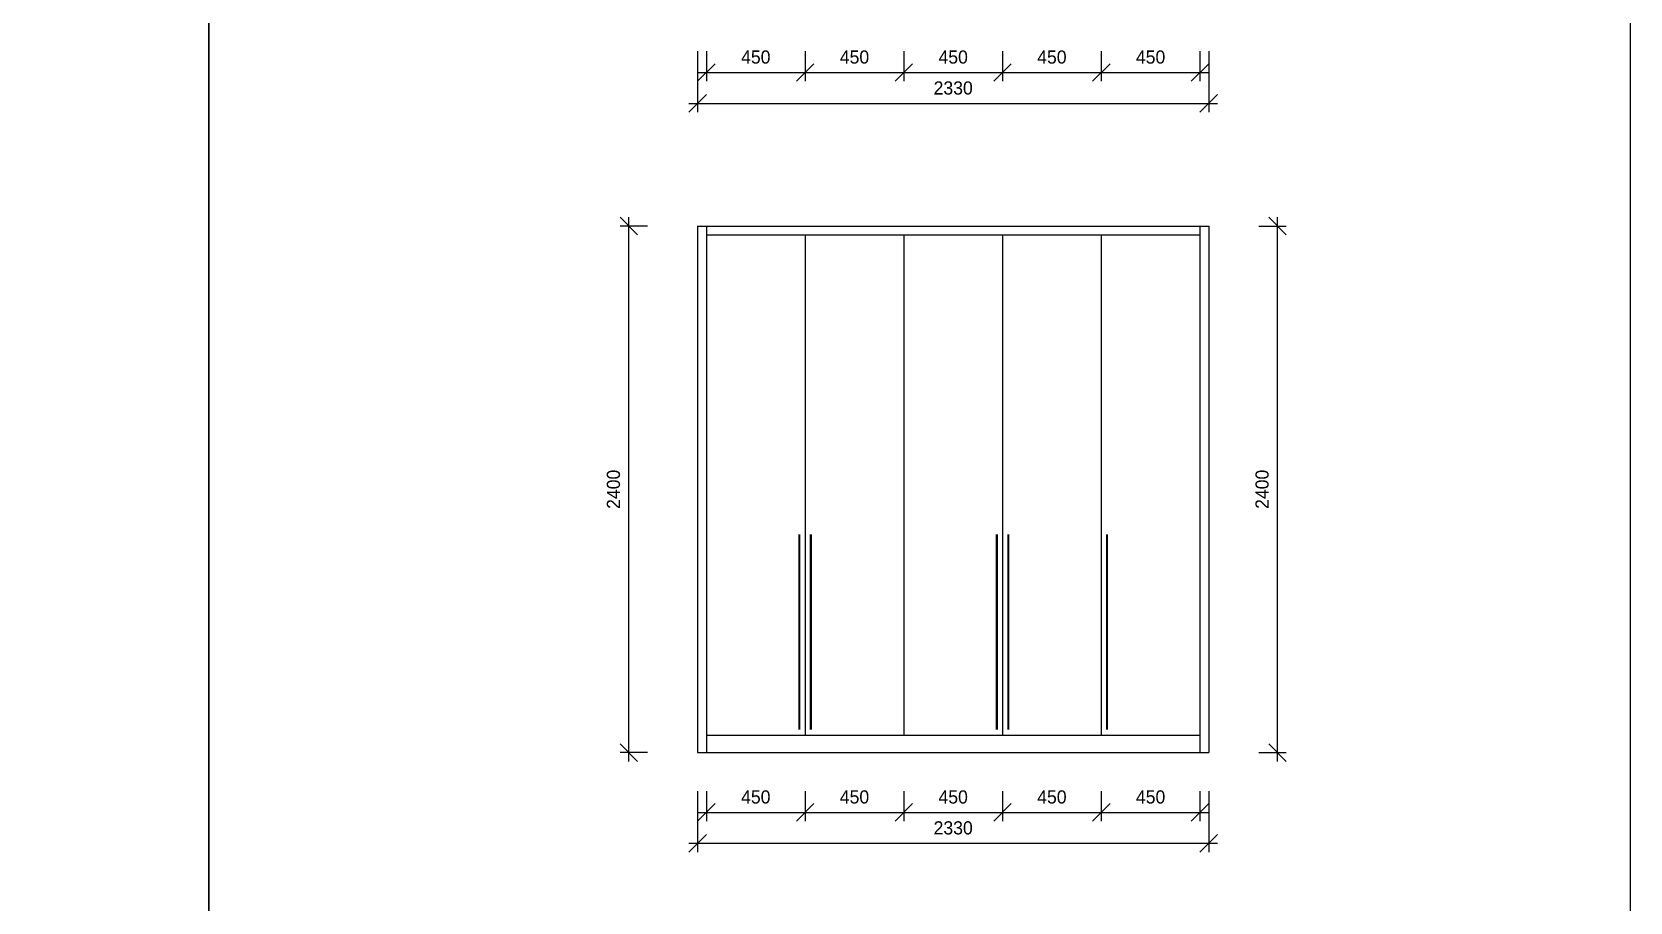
# Model space of a CAD drawing. Header units: millimetres. Extents: x 24776 to 57176, y -19492 to 15017.
# Drawn here: x 49891 to 57176, y -11079 to -7113 of the extents above; entities that cross this region are included whole.
import ezdxf

# ---------------------------------------------------------------- set-up
doc = ezdxf.new("R2010")
doc.units = ezdxf.units.MM
doc.header["$PDMODE"] = 3
doc.styles.add('RomanS', font='')
doc.styles.get('RomanS').set_extended_font_data('YouYuan')
doc.dimstyles.new('SC40', dxfattribs={"dimtxt": 60, "dimasz": 80, "dimexe": 40, "dimexo": 40, "dimgap": 40, "dimtad": 1, "dimdec": 0, "dimzin": 0, "dimdsep": 46, "dimtxsty": 'RomanS', "dimblk": 'OBLIQUE', "dimcen": 0, "dimdle": 40, "dimclrd": 9, "dimclre": 9, "dimclrt": 4, "dimadec": 0, "dimazin": 0, "dimtfac": 1, "dimtdec": 0, "dimtix": 1, "dimtmove": 2, "dimatfit": 1, "dimldrblk": 'DOT', "dimfxl": 1, "dimtolj": 1, "dimtzin": 0, "dimlwd": -1, "dimlwe": -1, "dimarcsym": 0})

# ---------------------------------------------------------------- blocks, each defined once
blk = doc.blocks.new('_Oblique')
at = {"color": 0, "linetype": 'ByBlock', "lineweight": -2}
blk.add_line((-0.5, -0.5), (0.5, 0.5), dxfattribs=at)
blk = doc.blocks.new('*D412')
at = {"color": 9, "transparency": 16777216}
for p, q in [((52696.3, -7997.4), (52571.9, -7997.4)), ((52611.9, -10437.4), (52611.9, -7957.4)), ((52696.3, -10397.4), (52571.9, -10397.4))]:
    blk.add_line(p, q, dxfattribs=at)
at = {"layer": 'Defpoints', "color": 0, "transparency": 16777216}
for p in [(52611.9, -7997.4), (52736.3, -7997.4), (52736.3, -10397.4)]:
    blk.add_point(p, dxfattribs=at)
at = {"color": 9, "transparency": 16777216, "xscale": 80, "yscale": 80, "zscale": 80}
for p, rotation in [((52611.9, -7997.4), 90), ((52611.9, -10397.4), 270)]:
    blk.add_blockref('_Oblique', p, dxfattribs=dict(at, rotation=rotation))
at = {"color": 4, "transparency": 16777216, "insert": (52541.9, -9197.4), "char_height": 60, "attachment_point": 5, "rotation": 90, "style": 'RomanS'}
blk.add_mtext('\\A1;2400', dxfattribs=at)
blk = doc.blocks.new('_Dot')
at = {"color": 0, "linetype": 'ByBlock', "lineweight": -2}
blk.add_line((-0.5, 0), (-1, 0), dxfattribs=at)
at = {"color": 0, "linetype": 'ByBlock', "const_width": 0.5}
blk.add_lwpolyline([(-0.25, 0, 1), (0.25, 0, 1)], format="xyb", close=True, dxfattribs=at)
blk = doc.blocks.new('*D413')
at = {"color": 9, "transparency": 16777216}
for p, q in [((55484.7, -7997.4), (55609.1, -7997.4)), ((55569.1, -10437.4), (55569.1, -7957.4)), ((55484.7, -10397.4), (55609.1, -10397.4))]:
    blk.add_line(p, q, dxfattribs=at)
at = {"layer": 'Defpoints', "color": 0, "transparency": 16777216}
for p in [(55444.7, -7997.4), (55569.1, -7997.4), (55444.7, -10397.4)]:
    blk.add_point(p, dxfattribs=at)
at = {"color": 9, "transparency": 16777216, "xscale": 80, "yscale": 80, "zscale": 80}
for p, rotation in [((55569.1, -7997.4), 90), ((55569.1, -10397.4), 270)]:
    blk.add_blockref('_Oblique', p, dxfattribs=dict(at, rotation=rotation))
at = {"color": 4, "transparency": 16777216, "insert": (55499.1, -9197.4), "char_height": 60, "attachment_point": 5, "rotation": 90, "style": 'RomanS'}
blk.add_mtext('\\A1;2400', dxfattribs=at)
blk = doc.blocks.new('*D414')
at = {"color": 9, "transparency": 16777216}
for p, q in [((52925.5, -10573.3), (52925.5, -10851)), ((55255.5, -10573.3), (55255.5, -10851)), ((52885.5, -10811), (55295.5, -10811))]:
    blk.add_line(p, q, dxfattribs=at)
at = {"layer": 'Defpoints', "color": 0, "transparency": 16777216}
for p in [(52925.5, -10533.3), (55255.5, -10533.3), (55255.5, -10811)]:
    blk.add_point(p, dxfattribs=at)
at = {"color": 9, "transparency": 16777216, "xscale": 80, "yscale": 80, "zscale": 80, "rotation": 180}
blk.add_blockref('_Oblique', (52925.5, -10811), dxfattribs=at)
at = {"color": 9, "transparency": 16777216, "xscale": 80, "yscale": 80, "zscale": 80}
blk.add_blockref('_Oblique', (55255.5, -10811), dxfattribs=at)
at = {"color": 4, "transparency": 16777216, "insert": (54090.5, -10741), "char_height": 60, "attachment_point": 5, "style": 'RomanS'}
blk.add_mtext('\\A1;2330', dxfattribs=at)
blk = doc.blocks.new('*D415')
at = {"color": 9, "transparency": 16777216}
for p, q in [((52965.5, -10573.3), (52965.5, -10710)), ((53415.5, -10573.3), (53415.5, -10710)), ((52925.5, -10670), (53455.5, -10670))]:
    blk.add_line(p, q, dxfattribs=at)
at = {"layer": 'Defpoints', "color": 0, "transparency": 16777216}
for p in [(52965.5, -10533.3), (53415.5, -10533.3), (53415.5, -10670)]:
    blk.add_point(p, dxfattribs=at)
at = {"color": 9, "transparency": 16777216, "xscale": 80, "yscale": 80, "zscale": 80, "rotation": 180}
blk.add_blockref('_Oblique', (52965.5, -10670), dxfattribs=at)
at = {"color": 9, "transparency": 16777216, "xscale": 80, "yscale": 80, "zscale": 80}
blk.add_blockref('_Oblique', (53415.5, -10670), dxfattribs=at)
at = {"color": 4, "transparency": 16777216, "insert": (53190.5, -10600), "char_height": 60, "attachment_point": 5, "style": 'RomanS'}
blk.add_mtext('\\A1;450', dxfattribs=at)
blk = doc.blocks.new('*D416')
at = {"color": 9, "transparency": 16777216}
for p, q in [((53415.5, -10573.3), (53415.5, -10710)), ((53865.5, -10573.3), (53865.5, -10710)), ((53375.5, -10670), (53905.5, -10670))]:
    blk.add_line(p, q, dxfattribs=at)
at = {"layer": 'Defpoints', "color": 0, "transparency": 16777216}
for p in [(53415.5, -10533.3), (53865.5, -10533.3), (53865.5, -10670)]:
    blk.add_point(p, dxfattribs=at)
at = {"color": 9, "transparency": 16777216, "xscale": 80, "yscale": 80, "zscale": 80, "rotation": 180}
blk.add_blockref('_Oblique', (53415.5, -10670), dxfattribs=at)
at = {"color": 9, "transparency": 16777216, "xscale": 80, "yscale": 80, "zscale": 80}
blk.add_blockref('_Oblique', (53865.5, -10670), dxfattribs=at)
at = {"color": 4, "transparency": 16777216, "insert": (53640.5, -10600), "char_height": 60, "attachment_point": 5, "style": 'RomanS'}
blk.add_mtext('\\A1;450', dxfattribs=at)
blk = doc.blocks.new('*D417')
at = {"color": 9, "transparency": 16777216}
for p, q in [((53865.5, -10573.3), (53865.5, -10710)), ((54315.5, -10573.3), (54315.5, -10710)), ((53825.5, -10670), (54355.5, -10670))]:
    blk.add_line(p, q, dxfattribs=at)
at = {"layer": 'Defpoints', "color": 0, "transparency": 16777216}
for p in [(53865.5, -10533.3), (54315.5, -10533.3), (54315.5, -10670)]:
    blk.add_point(p, dxfattribs=at)
at = {"color": 9, "transparency": 16777216, "xscale": 80, "yscale": 80, "zscale": 80, "rotation": 180}
blk.add_blockref('_Oblique', (53865.5, -10670), dxfattribs=at)
at = {"color": 9, "transparency": 16777216, "xscale": 80, "yscale": 80, "zscale": 80}
blk.add_blockref('_Oblique', (54315.5, -10670), dxfattribs=at)
at = {"color": 4, "transparency": 16777216, "insert": (54090.5, -10600), "char_height": 60, "attachment_point": 5, "style": 'RomanS'}
blk.add_mtext('\\A1;450', dxfattribs=at)
blk = doc.blocks.new('*D418')
at = {"color": 9, "transparency": 16777216}
for p, q in [((54315.5, -10573.3), (54315.5, -10710)), ((54765.5, -10573.3), (54765.5, -10710)), ((54275.5, -10670), (54805.5, -10670))]:
    blk.add_line(p, q, dxfattribs=at)
at = {"layer": 'Defpoints', "color": 0, "transparency": 16777216}
for p in [(54315.5, -10533.3), (54765.5, -10533.3), (54765.5, -10670)]:
    blk.add_point(p, dxfattribs=at)
at = {"color": 9, "transparency": 16777216, "xscale": 80, "yscale": 80, "zscale": 80, "rotation": 180}
blk.add_blockref('_Oblique', (54315.5, -10670), dxfattribs=at)
at = {"color": 9, "transparency": 16777216, "xscale": 80, "yscale": 80, "zscale": 80}
blk.add_blockref('_Oblique', (54765.5, -10670), dxfattribs=at)
at = {"color": 4, "transparency": 16777216, "insert": (54540.5, -10600), "char_height": 60, "attachment_point": 5, "style": 'RomanS'}
blk.add_mtext('\\A1;450', dxfattribs=at)
blk = doc.blocks.new('*D419')
at = {"color": 9, "transparency": 16777216}
for p, q in [((54765.5, -10573.3), (54765.5, -10710)), ((55215.5, -10573.3), (55215.5, -10710)), ((54725.5, -10670), (55255.5, -10670))]:
    blk.add_line(p, q, dxfattribs=at)
at = {"layer": 'Defpoints', "color": 0, "transparency": 16777216}
for p in [(54765.5, -10533.3), (55215.5, -10533.3), (55215.5, -10670)]:
    blk.add_point(p, dxfattribs=at)
at = {"color": 9, "transparency": 16777216, "xscale": 80, "yscale": 80, "zscale": 80, "rotation": 180}
blk.add_blockref('_Oblique', (54765.5, -10670), dxfattribs=at)
at = {"color": 9, "transparency": 16777216, "xscale": 80, "yscale": 80, "zscale": 80}
blk.add_blockref('_Oblique', (55215.5, -10670), dxfattribs=at)
at = {"color": 4, "transparency": 16777216, "insert": (54990.5, -10600), "char_height": 60, "attachment_point": 5, "style": 'RomanS'}
blk.add_mtext('\\A1;450', dxfattribs=at)
blk = doc.blocks.new('*D422')
at = {"color": 9, "transparency": 16777216}
for p, q in [((52925.5, -7200.7), (52925.5, -7478.4)), ((55255.5, -7200.7), (55255.5, -7478.4)), ((52885.5, -7438.4), (55295.5, -7438.4))]:
    blk.add_line(p, q, dxfattribs=at)
at = {"layer": 'Defpoints', "color": 0, "transparency": 16777216}
for p in [(52925.5, -7160.7), (55255.5, -7160.7), (55255.5, -7438.4)]:
    blk.add_point(p, dxfattribs=at)
at = {"color": 9, "transparency": 16777216, "xscale": 80, "yscale": 80, "zscale": 80, "rotation": 180}
blk.add_blockref('_Oblique', (52925.5, -7438.4), dxfattribs=at)
at = {"color": 9, "transparency": 16777216, "xscale": 80, "yscale": 80, "zscale": 80}
blk.add_blockref('_Oblique', (55255.5, -7438.4), dxfattribs=at)
at = {"color": 4, "transparency": 16777216, "insert": (54090.5, -7368.4), "char_height": 60, "attachment_point": 5, "style": 'RomanS'}
blk.add_mtext('\\A1;2330', dxfattribs=at)
blk = doc.blocks.new('*D423')
at = {"color": 9, "transparency": 16777216}
for p, q in [((52965.5, -7200.7), (52965.5, -7337.4)), ((53415.5, -7200.7), (53415.5, -7337.4)), ((52925.5, -7297.4), (53455.5, -7297.4))]:
    blk.add_line(p, q, dxfattribs=at)
at = {"layer": 'Defpoints', "color": 0, "transparency": 16777216}
for p in [(52965.5, -7160.7), (53415.5, -7160.7), (53415.5, -7297.4)]:
    blk.add_point(p, dxfattribs=at)
at = {"color": 9, "transparency": 16777216, "xscale": 80, "yscale": 80, "zscale": 80, "rotation": 180}
blk.add_blockref('_Oblique', (52965.5, -7297.4), dxfattribs=at)
at = {"color": 9, "transparency": 16777216, "xscale": 80, "yscale": 80, "zscale": 80}
blk.add_blockref('_Oblique', (53415.5, -7297.4), dxfattribs=at)
at = {"color": 4, "transparency": 16777216, "insert": (53190.5, -7227.4), "char_height": 60, "attachment_point": 5, "style": 'RomanS'}
blk.add_mtext('\\A1;450', dxfattribs=at)
blk = doc.blocks.new('*D424')
at = {"color": 9, "transparency": 16777216}
for p, q in [((53415.5, -7200.7), (53415.5, -7337.4)), ((53865.5, -7200.7), (53865.5, -7337.4)), ((53375.5, -7297.4), (53905.5, -7297.4))]:
    blk.add_line(p, q, dxfattribs=at)
at = {"layer": 'Defpoints', "color": 0, "transparency": 16777216}
for p in [(53415.5, -7160.7), (53865.5, -7160.7), (53865.5, -7297.4)]:
    blk.add_point(p, dxfattribs=at)
at = {"color": 9, "transparency": 16777216, "xscale": 80, "yscale": 80, "zscale": 80, "rotation": 180}
blk.add_blockref('_Oblique', (53415.5, -7297.4), dxfattribs=at)
at = {"color": 9, "transparency": 16777216, "xscale": 80, "yscale": 80, "zscale": 80}
blk.add_blockref('_Oblique', (53865.5, -7297.4), dxfattribs=at)
at = {"color": 4, "transparency": 16777216, "insert": (53640.5, -7227.4), "char_height": 60, "attachment_point": 5, "style": 'RomanS'}
blk.add_mtext('\\A1;450', dxfattribs=at)
blk = doc.blocks.new('*D425')
at = {"color": 9, "transparency": 16777216}
for p, q in [((53865.5, -7200.7), (53865.5, -7337.4)), ((54315.5, -7200.7), (54315.5, -7337.4)), ((53825.5, -7297.4), (54355.5, -7297.4))]:
    blk.add_line(p, q, dxfattribs=at)
at = {"layer": 'Defpoints', "color": 0, "transparency": 16777216}
for p in [(53865.5, -7160.7), (54315.5, -7160.7), (54315.5, -7297.4)]:
    blk.add_point(p, dxfattribs=at)
at = {"color": 9, "transparency": 16777216, "xscale": 80, "yscale": 80, "zscale": 80, "rotation": 180}
blk.add_blockref('_Oblique', (53865.5, -7297.4), dxfattribs=at)
at = {"color": 9, "transparency": 16777216, "xscale": 80, "yscale": 80, "zscale": 80}
blk.add_blockref('_Oblique', (54315.5, -7297.4), dxfattribs=at)
at = {"color": 4, "transparency": 16777216, "insert": (54090.5, -7227.4), "char_height": 60, "attachment_point": 5, "style": 'RomanS'}
blk.add_mtext('\\A1;450', dxfattribs=at)
blk = doc.blocks.new('*D426')
at = {"color": 9, "transparency": 16777216}
for p, q in [((54315.5, -7200.7), (54315.5, -7337.4)), ((54765.5, -7200.7), (54765.5, -7337.4)), ((54275.5, -7297.4), (54805.5, -7297.4))]:
    blk.add_line(p, q, dxfattribs=at)
at = {"layer": 'Defpoints', "color": 0, "transparency": 16777216}
for p in [(54315.5, -7160.7), (54765.5, -7160.7), (54765.5, -7297.4)]:
    blk.add_point(p, dxfattribs=at)
at = {"color": 9, "transparency": 16777216, "xscale": 80, "yscale": 80, "zscale": 80, "rotation": 180}
blk.add_blockref('_Oblique', (54315.5, -7297.4), dxfattribs=at)
at = {"color": 9, "transparency": 16777216, "xscale": 80, "yscale": 80, "zscale": 80}
blk.add_blockref('_Oblique', (54765.5, -7297.4), dxfattribs=at)
at = {"color": 4, "transparency": 16777216, "insert": (54540.5, -7227.4), "char_height": 60, "attachment_point": 5, "style": 'RomanS'}
blk.add_mtext('\\A1;450', dxfattribs=at)
blk = doc.blocks.new('*D427')
at = {"color": 9, "transparency": 16777216}
for p, q in [((54765.5, -7200.7), (54765.5, -7337.4)), ((55215.5, -7200.7), (55215.5, -7337.4)), ((54725.5, -7297.4), (55255.5, -7297.4))]:
    blk.add_line(p, q, dxfattribs=at)
at = {"layer": 'Defpoints', "color": 0, "transparency": 16777216}
for p in [(54765.5, -7160.7), (55215.5, -7160.7), (55215.5, -7297.4)]:
    blk.add_point(p, dxfattribs=at)
at = {"color": 9, "transparency": 16777216, "xscale": 80, "yscale": 80, "zscale": 80, "rotation": 180}
blk.add_blockref('_Oblique', (54765.5, -7297.4), dxfattribs=at)
at = {"color": 9, "transparency": 16777216, "xscale": 80, "yscale": 80, "zscale": 80}
blk.add_blockref('_Oblique', (55215.5, -7297.4), dxfattribs=at)
at = {"color": 4, "transparency": 16777216, "insert": (54990.5, -7227.4), "char_height": 60, "attachment_point": 5, "style": 'RomanS'}
blk.add_mtext('\\A1;450', dxfattribs=at)

msp = doc.modelspace()

# ---------------------------------------------------------------- linework, layer by layer
at = {"color": 255}
for p, q in [((52925.5, -7997.4), (55255.5, -7997.4)), ((52925.5, -7997.4), (52925.5, -10397.4)), ((52965.5, -7997.4), (52965.5, -10397.4)), ((55215.5, -7997.4), (55215.5, -10397.4)), ((55255.5, -7997.4), (55255.5, -10397.4)), ((52965.5, -8037.4), (55215.5, -8037.4)), ((53415.5, -8037.4), (53415.5, -10317.4)), ((53865.5, -8037.4), (53865.5, -10317.4)), ((54315.5, -8037.4), (54315.5, -10317.4)), ((54765.5, -8037.4), (54765.5, -10317.4)), ((52965.5, -10317.4), (55215.5, -10317.4)), ((52925.5, -10397.4), (55255.5, -10397.4))]:
    msp.add_line(p, q, dxfattribs=at)
at = {"color": 250}
for points in [[(44216.3, -3438.1), (50696.3, -3438.1), (50696.3, -11465.3), (44216.3, -11465.3)], [(50696.3, -3438.1), (57176.3, -3438.1), (57176.3, -11465.3), (50696.3, -11465.3)]]:
    msp.add_lwpolyline(points, close=True, dxfattribs=at)
at = {"color": 255, "const_width": 10}
for points in [[(53389.2, -9401.9), (53389.2, -10292.3)], [(53441.8, -9401.9), (53441.8, -10292.3)], [(54289.2, -9401.9), (54289.2, -10292.3)], [(54341.8, -9401.9), (54341.8, -10292.3)], [(54791.8, -9401.9), (54791.8, -10292.3)]]:
    msp.add_lwpolyline(points, dxfattribs=at)

# ---------------------------------------------------------------- dimensions: what is measured, and where the dimension line sits
at = {"color": 255}
for base, p1, p2, picture, middle in [((55255.5, -7438.4), (52925.5, -7160.7), (55255.5, -7160.7), '*D422', (54090.5, -7368.4)), ((53415.5, -7297.4), (52965.5, -7160.7), (53415.5, -7160.7), '*D423', (53190.5, -7227.4)), ((53865.5, -7297.4), (53415.5, -7160.7), (53865.5, -7160.7), '*D424', (53640.5, -7227.4)), ((54315.5, -7297.4), (53865.5, -7160.7), (54315.5, -7160.7), '*D425', (54090.5, -7227.4)), ((54765.5, -7297.4), (54315.5, -7160.7), (54765.5, -7160.7), '*D426', (54540.5, -7227.4)), ((55215.5, -7297.4), (54765.5, -7160.7), (55215.5, -7160.7), '*D427', (54990.5, -7227.4)), ((55255.5, -10811), (52925.5, -10533.3), (55255.5, -10533.3), '*D414', (54090.5, -10741)), ((53415.5, -10670), (52965.5, -10533.3), (53415.5, -10533.3), '*D415', (53190.5, -10600)), ((53865.5, -10670), (53415.5, -10533.3), (53865.5, -10533.3), '*D416', (53640.5, -10600)), ((54315.5, -10670), (53865.5, -10533.3), (54315.5, -10533.3), '*D417', (54090.5, -10600)), ((54765.5, -10670), (54315.5, -10533.3), (54765.5, -10533.3), '*D418', (54540.5, -10600)), ((55215.5, -10670), (54765.5, -10533.3), (55215.5, -10533.3), '*D419', (54990.5, -10600))]:
    dim = msp.add_linear_dim(base=base, p1=p1, p2=p2, dimstyle='SC40', dxfattribs=at)
    dim.commit()
    dim.dimension.update_dxf_attribs({"geometry": picture, "text_midpoint": middle})
for base, p1, p2, picture, middle in [((52611.9, -7997.4), (52736.3, -10397.4), (52736.3, -7997.4), '*D412', (52541.9, -9197.4)), ((55569.1, -7997.4), (55444.7, -10397.4), (55444.7, -7997.4), '*D413', (55499.1, -9197.4))]:
    dim = msp.add_linear_dim(base=base, p1=p1, p2=p2, angle=90, dimstyle='SC40', dxfattribs=at)
    dim.commit()
    dim.dimension.update_dxf_attribs({"geometry": picture, "text_midpoint": middle})

doc.saveas('drawing.dxf')
